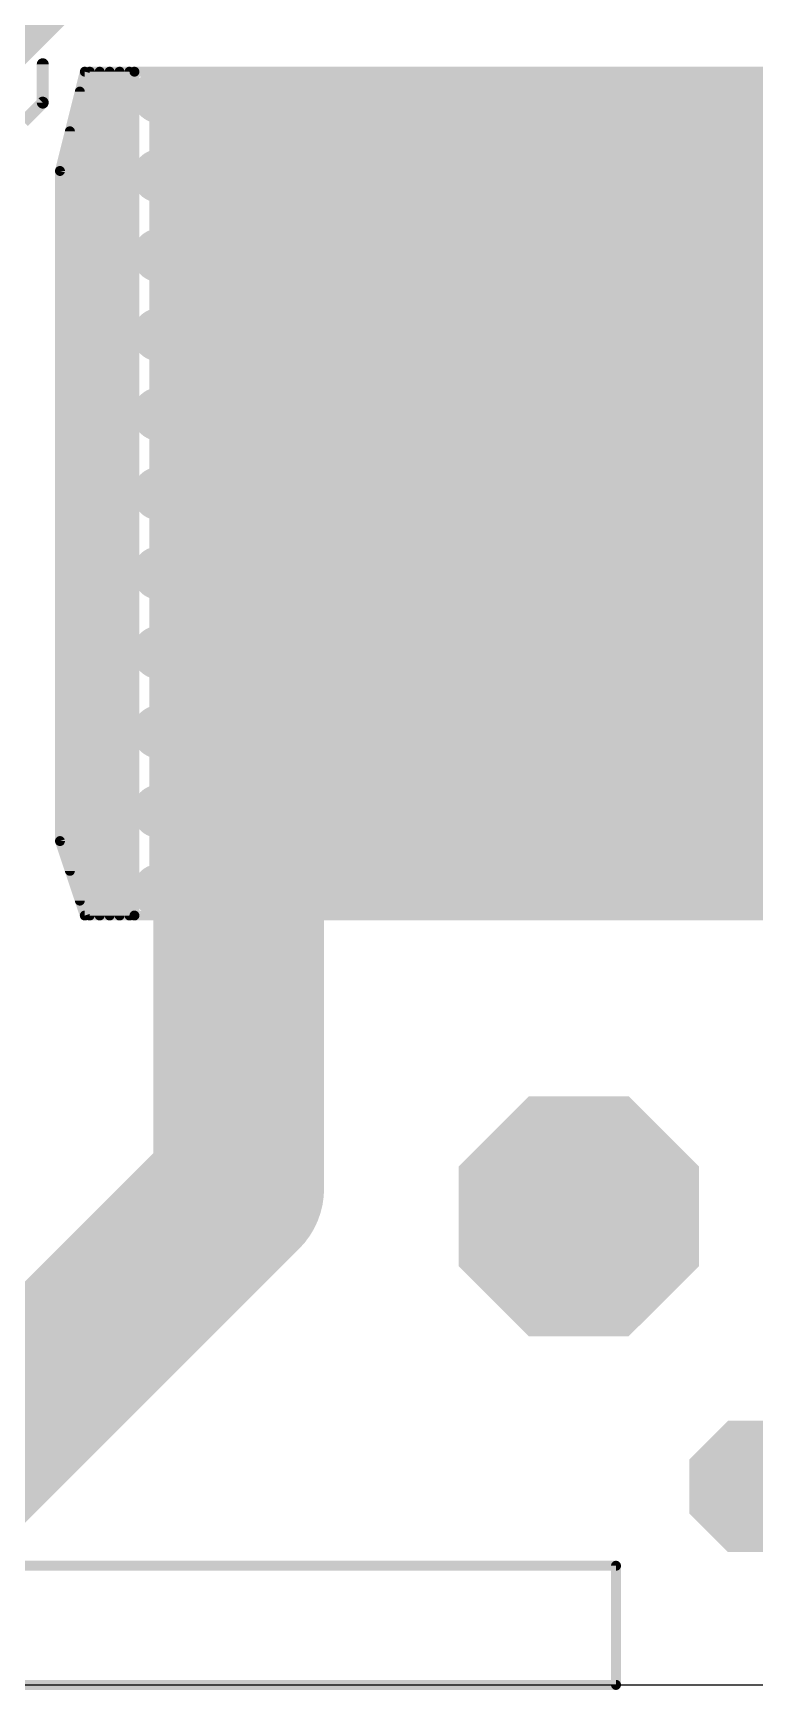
# Model space of a CAD drawing. Extents: x -1.3 to 68.6, y -0.1 to 53.3.
# Drawn here: x 18.71 to 27.94, y -0.06 to 21.13 of the extents above; entities that cross this region are included whole.
import ezdxf

# ---------------------------------------------------------------- set-up
doc = ezdxf.new("R2010")
doc.units = 0
for name, color, linetype in [('16', 175, 'CONTINUOUS'), ('17', 82, 'CONTINUOUS'), ('18', 82, 'CONTINUOUS'), ('20', 7, 'CONTINUOUS'), ('22', 253, 'CONTINUOUS'), ('26', 253, 'CONTINUOUS')]:
    doc.layers.add(name, color=color, linetype=linetype)

# ---------------------------------------------------------------- blocks, each defined once
blk = doc.blocks.new('RECT')
blk.add_solid([(-0.5, -0.5), (0.5, -0.5), (-0.5, 0.5), (0.5, 0.5)])
blk = doc.blocks.new('OCTAGONP')
at = {"const_width": 0.5}
blk.add_lwpolyline([(-0.25, -0.1036), (-0.25, 0.1036), (-0.1036, 0.25), (0.1036, 0.25), (0.25, 0.1036), (0.25, -0.1036), (0.1036, -0.25), (-0.1036, -0.25), (-0.25, -0.1036), (-0.25, 0.1036)], dxfattribs=at)
blk = doc.blocks.new('ROUNDV')
at = {"const_width": 0.5}
blk.add_lwpolyline([(0, -0.25, 1), (0, 0.25, 1), (0, -0.25)], format="xyb", dxfattribs=at)

msp = doc.modelspace()

# ---------------------------------------------------------------- linework, layer by layer
at = {"layer": '16'}
for points, const_width in [([(16.637, 19.05), (19.05, 21.463)], 0.4064), ([(21.336, 12.192), (24.384, 15.24)], 2.1844), ([(24.765, 15.24), (25.0825, 15.24)], 2.1844), ([(24.8285, 14.1605), (25.0825, 15.24)], 2.1844), ([(24.8285, 14.1605), (24.8285, 14.478)], 2.1844), ([(24.892, 14.4145), (24.8285, 14.478)], 2.1844), ([(24.5745, 14.1605), (24.384, 14.224)], 2.1844), ([(24.8285, 14.1605), (24.5745, 14.1605)], 2.1844), ([(21.336, 6.35), (21.336, 12.192)], 2.1844), ([(17.272, 2.286), (21.336, 6.35)], 2.1844)]:
    msp.add_lwpolyline(points, dxfattribs=dict(at, const_width=const_width))
at = {"layer": '16', "const_width": 1.0922}
for points in [[(24.7702, 14.8538, 1), (23.9978, 15.6262)], [(24.765, 15.7861, 1), (24.765, 14.6939)], [(25.6141, 15.1149, 1), (24.5509, 15.3651)], [(25.0825, 14.6939, 1), (25.0825, 15.7861)], [(25.2147, 14.8642, 1), (24.4423, 14.0918)], [(25.3746, 14.478, 1), (24.2824, 14.478)], [(24.5567, 14.7421, 1), (24.2113, 13.7059)], [(24.5058, 14.0283, 1), (25.2782, 14.8007)], [(24.5745, 14.7066, 1), (24.5745, 13.6144)], [(24.4018, 13.6424, 1), (24.7472, 14.6786)], [(24.8285, 13.6144, 1), (24.8285, 14.7066)], [(24.2969, 14.2856, 1), (25.3601, 14.0354)], [(24.2824, 14.1605, 1), (25.3746, 14.1605)], [(21.8821, 12.192, 1), (20.7899, 12.192)], [(20.9498, 12.5782, 1), (21.7222, 11.8058)], [(21.7222, 5.9638, 1), (20.9498, 6.7362)], [(20.7899, 6.35, 1), (21.8821, 6.35)]]:
    msp.add_lwpolyline(points, format="xyb", dxfattribs=at)
at = {"layer": '20'}
msp.add_line((-1.27, 0), (66.04, 0), dxfattribs=at)
at = {"layer": '22', "const_width": 0.127}
for points in [[(19.3675, 20.6375), (19.05, 19.3675)], [(20.0025, 20.6375), (19.3675, 20.6375)], [(19.431, 20.6375), (19.431, 9.8425)], [(19.558, 20.6375), (19.558, 9.8425)], [(19.685, 20.6375), (19.685, 9.8425)], [(19.812, 20.6375), (19.812, 9.8425)], [(19.939, 20.6375), (19.939, 9.8425)], [(20.0025, 9.8425), (20.0025, 20.6375)], [(20.0025, 20.6375), (20.0025, 9.8425)], [(29.21, 20.6375), (20.0025, 20.6375)], [(19.304, 20.3835), (19.304, 10.033)], [(19.177, 19.8755), (19.177, 10.414)], [(19.05, 19.3675), (19.05, 10.795)], [(19.05, 10.795), (19.3675, 9.8425)], [(19.3675, 9.8425), (20.0025, 9.8425)], [(20.0025, 9.8425), (29.21, 9.8425)], [(14.986, 1.524), (26.162, 1.524)], [(26.162, 1.524), (26.162, 0)], [(26.162, 0), (14.986, 0)]]:
    msp.add_lwpolyline(points, dxfattribs=at)
at = {"layer": '22', "const_width": 0.0635}
for points in [[(19.3675, 20.6692, 1), (19.3675, 20.6058)], [(19.3983, 20.6298, 1), (19.3367, 20.6452)], [(19.4627, 20.6375, 1), (19.3993, 20.6375)], [(19.5897, 20.6375, 1), (19.5263, 20.6375)], [(19.7168, 20.6375, 1), (19.6533, 20.6375)], [(19.8438, 20.6375, 1), (19.7803, 20.6375)], [(19.9707, 20.6375, 1), (19.9073, 20.6375)], [(20.0343, 20.6375, 1), (19.9708, 20.6375)], [(20.0343, 20.6375, 1), (19.9708, 20.6375)], [(20.0025, 20.6692, 1), (20.0025, 20.6058)], [(20.0025, 20.6058, 1), (20.0025, 20.6692)], [(19.3358, 20.3835, 1), (19.2723, 20.3835)], [(19.2087, 19.8755, 1), (19.1453, 19.8755)], [(19.0192, 19.3752, 1), (19.0808, 19.3598)], [(19.0817, 19.3675, 1), (19.0183, 19.3675)], [(19.0801, 10.805, 1), (19.0199, 10.785)], [(19.0183, 10.795, 1), (19.0817, 10.795)], [(19.1453, 10.414, 1), (19.2087, 10.414)], [(19.2723, 10.033, 1), (19.3358, 10.033)], [(19.3675, 9.8743, 1), (19.3675, 9.8108)], [(19.3374, 9.8325, 1), (19.3976, 9.8525)], [(19.3993, 9.8425, 1), (19.4627, 9.8425)], [(19.5263, 9.8425, 1), (19.5897, 9.8425)], [(19.6533, 9.8425, 1), (19.7168, 9.8425)], [(19.7803, 9.8425, 1), (19.8438, 9.8425)], [(19.9073, 9.8425, 1), (19.9707, 9.8425)], [(20.0025, 9.8743, 1), (20.0025, 9.8108)], [(19.9708, 9.8425, 1), (20.0343, 9.8425)], [(19.9708, 9.8425, 1), (20.0343, 9.8425)], [(20.0025, 9.8108, 1), (20.0025, 9.8743)], [(26.1938, 1.524, 1), (26.1303, 1.524)], [(26.162, 1.4923, 1), (26.162, 1.5557)], [(26.1303, 0, 1), (26.1938, 0)], [(26.162, -0.0318, 1), (26.162, 0.0318)]]:
    msp.add_lwpolyline(points, format="xyb", dxfattribs=at)
at = {"layer": '26', "const_width": 0.1524}
for points in [[(18.8297, 20.7333), (18.8297, 20.2418)], [(18.8297, 20.2418), (18.584, 19.9961)]]:
    msp.add_lwpolyline(points, dxfattribs=at)
at = {"layer": '26', "const_width": 0.0762}
for points in [[(18.8678, 20.7333, 1), (18.7916, 20.7333)], [(18.7916, 20.2418, 1), (18.8678, 20.2418)], [(18.8566, 20.2149, 1), (18.8028, 20.2688)]]:
    msp.add_lwpolyline(points, format="xyb", dxfattribs=at)

# ---------------------------------------------------------------- block references
at = {"layer": '16'}
for p, xscale, yscale, rotation in [((24.7015, 15.24), 10.668, 9.017, 270), ((25.0825, 15.24), 6.4516, 3.2512, 180)]:
    msp.add_blockref('RECT', p, dxfattribs=dict(at, xscale=xscale, yscale=yscale, rotation=rotation))
at = {"layer": '17'}
for p, xscale, yscale in [((25.6858, 5.9944), 3.0734, 3.0734), ((27.94, 2.54), 1.6764, 1.6764)]:
    msp.add_blockref('OCTAGONP', p, dxfattribs=dict(at, xscale=xscale, yscale=yscale))
at = {"layer": '18', "xscale": 0.6858, "yscale": 0.6858}
for p in [(20.32, 20.32), (21.336, 20.32), (22.352, 20.32), (23.368, 20.32), (24.384, 20.32), (25.4, 20.32), (26.416, 20.32), (27.432, 20.32), (20.32, 19.304), (21.336, 19.304), (22.352, 19.304), (23.368, 19.304), (24.384, 19.304), (25.4, 19.304), (26.416, 19.304), (27.432, 19.304), (20.32, 18.288), (21.336, 18.288), (22.352, 18.288), (23.368, 18.288), (24.384, 18.288), (25.4, 18.288), (26.416, 18.288), (27.432, 18.288), (20.32, 17.272), (21.336, 17.272), (22.352, 17.272), (23.368, 17.272), (24.384, 17.272), (25.4, 17.272), (26.416, 17.272), (27.432, 17.272), (20.32, 16.256), (21.336, 16.256), (22.352, 16.256), (23.368, 16.256), (24.384, 16.256), (25.4, 16.256), (26.416, 16.256), (27.432, 16.256), (20.32, 15.24), (21.336, 15.24), (22.352, 15.24), (23.368, 15.24), (24.384, 15.24), (25.4, 15.24), (26.416, 15.24), (27.432, 15.24), (20.32, 14.224), (21.336, 14.224), (22.352, 14.224), (23.368, 14.224), (24.384, 14.224), (25.4, 14.224), (26.416, 14.224), (27.432, 14.224), (20.32, 13.208), (21.336, 13.208), (22.352, 13.208), (23.368, 13.208), (24.384, 13.208), (25.4, 13.208), (26.416, 13.208), (27.432, 13.208), (20.32, 12.192), (21.336, 12.192), (22.352, 12.192), (23.368, 12.192), (24.384, 12.192), (25.4, 12.192), (26.416, 12.192), (27.432, 12.192), (20.32, 11.176), (21.336, 11.176), (22.352, 11.176), (23.368, 11.176), (24.384, 11.176), (25.4, 11.176), (26.416, 11.176), (27.432, 11.176), (20.32, 10.16), (21.336, 10.16), (22.352, 10.16), (23.368, 10.16), (24.384, 10.16), (25.4, 10.16), (26.416, 10.16), (27.432, 10.16)]:
    msp.add_blockref('ROUNDV', p, dxfattribs=at)

doc.saveas('drawing.dxf')
